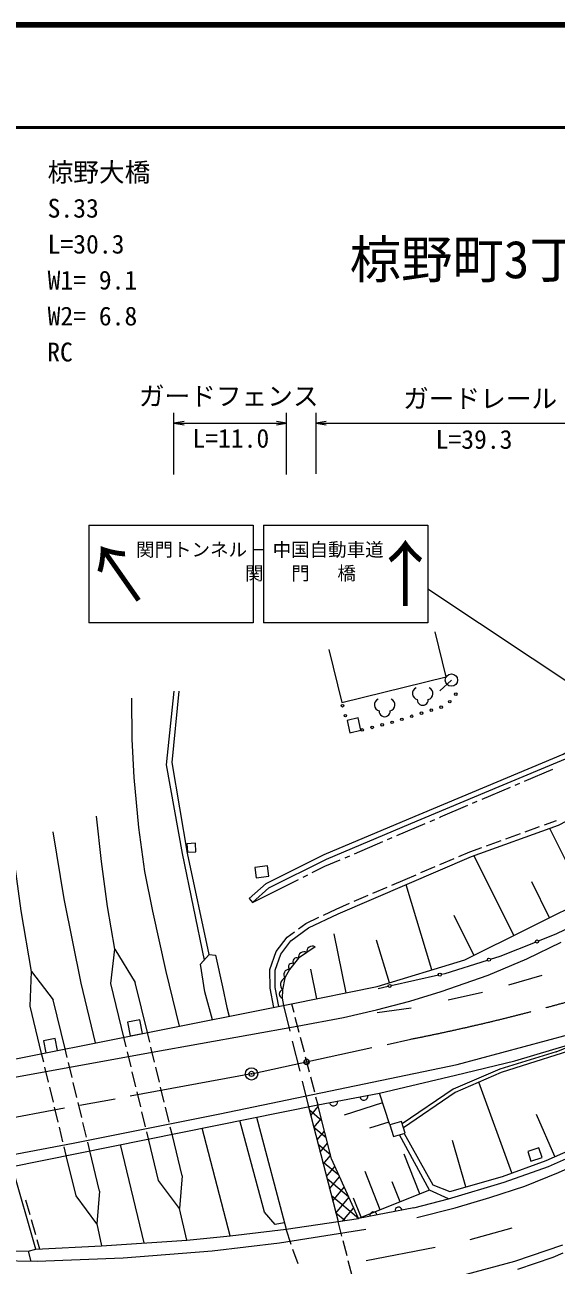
# Model space of a CAD drawing. Units: millimetres at full size, sheet at 1:1000; details may follow other scales. Extents: x 40000 to 680000, y 20000 to 380000.
# Drawn here: x 436848 to 488580, y 259225 to 380000 of the extents above; entities that cross this region are included whole.
import ezdxf
from ezdxf.enums import TextEntityAlignment as Align

# ---------------------------------------------------------------- set-up
doc = ezdxf.new("R2010")
doc.units = ezdxf.units.MM
doc.header["$LTSCALE"] = 1000
doc.header["$PDMODE"] = 32
doc.header["$PDSIZE"] = 500
doc.linetypes.add('CHAIN', pattern=[18.5, 12, -1.5, 3.5, -1.5])
for name, color, linetype, lineweight in [('M-BGD', 7, 'Continuous', 13), ('M-BMK', 2, 'CHAIN', 13), ('M-BMK-SRVR', 3, 'Continuous', 13), ('M-STR-HTXT', 7, 'Continuous', 13), ('M-STR-STR1', 1, 'Continuous', 13), ('M-STR-STRC', 7, 'Continuous', 13), ('M-TTL', 2, 'Continuous', 140), ('M-TTL-LINE', 7, 'Continuous', 50)]:
    doc.layers.add(name, color=color, linetype=linetype, lineweight=lineweight)
doc.layers.add('M-BMK-HTXT', color=7, linetype='Continuous')
doc.layers.add('M-OTRS', color=6, linetype='Continuous')
doc.styles.add('ＭＳ ゴシック', font='')
doc.styles.get('ＭＳ ゴシック').set_extended_font_data('MS Gothic')

# ---------------------------------------------------------------- blocks, each defined once
blk = doc.blocks.new('open_arrow')
at = {"color": 0, "linetype": 'Continuous', "lineweight": -2}
blk.add_lwpolyline([(7.5, 1.25), (0, 0), (7.5, -1.25)], dxfattribs=at)

msp = doc.modelspace()

# ---------------------------------------------------------------- linework, layer by layer
at = {"layer": 'M-BGD'}
for p, q in [((478377, 316202), (477240, 315158)), ((485503, 306350), (488264, 307522)), ((481361, 304591), (484122, 305763)), ((484582, 305959), (485043, 306154)), ((480440, 304200), (480901, 304395)), ((477315, 302873), (479980, 304005)), ((473081, 301063), (475840, 302242)), ((476299, 302439), (476759, 302635)), ((477219, 302832), (477315, 302873)), ((487442, 302096), (488602, 302515)), ((472162, 300670), (472621, 300866)), ((483680, 300737), (485090, 301247)), ((485561, 301417), (486971, 301926)), ((491419, 294787), (487962, 301753)), ((468943, 299294), (471702, 300473)), ((480168, 299469), (481328, 299888)), ((481799, 300058), (483209, 300568)), ((466067, 298064), (467564, 298704)), ((468024, 298901), (468484, 299097)), ((477253, 298229), (478633, 298816)), ((479093, 299012), (480168, 299469)), ((484453, 291330), (480600, 299094)), ((463945, 297006), (464392, 297229)), ((464839, 297452), (466067, 298064)), ((473877, 296792), (474952, 297250)), ((475412, 297446), (476793, 298033)), ((459023, 294550), (463497, 296782)), ((470744, 295448), (472123, 296040)), ((472582, 296237), (473877, 296792)), ((476486, 287989), (473961, 296256)), ((487936, 293058), (486208, 296541)), ((458690, 294923), (459023, 294550)), ((468906, 294660), (470285, 295251)), ((465911, 293316), (467151, 293907)), ((467151, 293907), (468447, 294463)), ((463505, 291991), (464220, 292509)), ((464220, 292509), (465460, 293101)), ((480571, 289404), (478645, 293285)), ((488566, 291476), (491127, 292736)), ((461321, 289759), (462386, 291179)), ((462386, 291179), (463100, 291697)), ((468146, 285748), (466973, 291498)), ((486850, 290795), (488566, 291476)), ((472352, 286726), (471090, 290860)), ((483129, 289320), (486571, 290685)), ((460713, 288019), (461321, 289759)), ((477786, 287641), (481892, 288931)), ((482178, 289021), (483129, 289320)), ((460734, 286209), (460713, 288019)), ((465271, 285161), (464685, 288036)), ((472522, 286454), (477107, 287488)), ((477399, 287554), (477786, 287641)), ((483978, 286524), (487209, 287465)), ((446519, 281311), (445230, 286644)), ((448812, 281767), (447605, 286760)), ((471254, 286168), (472229, 286388)), ((440778, 280285), (439624, 285055)), ((461090, 284322), (460734, 286209)), ((478063, 285048), (481409, 285811)), ((438484, 279830), (437366, 284456)), ((462036, 284505), (462651, 282007)), ((471144, 283814), (474451, 284298)), ((449014, 280934), (448812, 281767)), ((478954, 278771), (489801, 281690)), ((440979, 279453), (440778, 280285)), ((446720, 280479), (446519, 281311)), ((449484, 278990), (449131, 280448)), ((462890, 281036), (463607, 278122)), ((488565, 280004), (491441, 281169)), ((438686, 278997), (438484, 279830)), ((447190, 278535), (446838, 279993)), ((439156, 277053), (438803, 278511)), ((441449, 277509), (441096, 278967)), ((447660, 276591), (447308, 278049)), ((449954, 277046), (449601, 278504)), ((455829, 273963), (478954, 278771)), ((441919, 275565), (441566, 277023)), ((463846, 277151), (464461, 274653)), ((484273, 268219), (481043, 277038)), ((439626, 275109), (439273, 276567)), ((448130, 274647), (447778, 276105)), ((450423, 275102), (450071, 276560)), ((465370, 274828), (471379, 275986)), ((472387, 272885), (471379, 275986)), ((440095, 273165), (439743, 274623)), ((442389, 273621), (442036, 275079)), ((448600, 272703), (448248, 274161)), ((450893, 273158), (450541, 274616)), ((465761, 273291), (464550, 274307)), ((464680, 273808), (465409, 274677)), ((471681, 275033), (467927, 273842)), ((441548, 271101), (455829, 273963)), ((442859, 271677), (442506, 273135)), ((459411, 273636), (462279, 262720)), ((464987, 272619), (465712, 273483)), ((472277, 273156), (470400, 272560)), ((488451, 269811), (486657, 273907)), ((440565, 271221), (440213, 272679)), ((448919, 271384), (448718, 272217)), ((451212, 271839), (451011, 272672)), ((452161, 267914), (451212, 271839)), ((456841, 262072), (454108, 272568)), ((466183, 271632), (464982, 272640)), ((465295, 271429), (466016, 272289)), ((432075, 269298), (441548, 271101)), ((440884, 269903), (440683, 270735)), ((443178, 270358), (442976, 271191)), ((448475, 261391), (446170, 270970)), ((449868, 267459), (448919, 271384)), ((466605, 269972), (465413, 270972)), ((465603, 270240), (466319, 271095)), ((479783, 266851), (478481, 271363)), ((441833, 265978), (440884, 269903)), ((444126, 266433), (443178, 270358)), ((465910, 269051), (466623, 269901)), ((475318, 266169), (473780, 270029)), ((437935, 260797), (435606, 268842)), ((467427, 267977), (465845, 269305)), ((466218, 267862), (467038, 268840)), ((471457, 264631), (469972, 268360)), ((468373, 265878), (466276, 267637)), ((466526, 266673), (467494, 267828)), ((473388, 265400), (472619, 267330)), ((469319, 263779), (466708, 265970)), ((466833, 265484), (467950, 266815)), ((467141, 264295), (468406, 265803)), ((469593, 263888), (468850, 265753)), ((476247, 266539), (469319, 263779)), ((436926, 265587), (437336, 264145)), ((452624, 261671), (451910, 264739)), ((467818, 263546), (468863, 264791)), ((474707, 264817), (469319, 263779)), ((437472, 263664), (437882, 262221)), ((468006, 263575), (467139, 264303)), ((467717, 262065), (467353, 263474)), ((443875, 263257), (444325, 261111)), ((461656, 261389), (470041, 262734)), ((462793, 261241), (462279, 262720)), ((480213, 261742), (484283, 262870)), ((438019, 261740), (438281, 260814)), ((455102, 260616), (461656, 261389)), ((468216, 260128), (467841, 261581)), ((470082, 259667), (476798, 260964)), ((431777, 259729), (438044, 259614)), ((437165, 260591), (437431, 259581)), ((438044, 259614), (446430, 259929)), ((446430, 259929), (455102, 260616)), ((463450, 259352), (462957, 260769)), ((484834, 258853), (488281, 260019)), ((488281, 260019), (489264, 260420)), ((468715, 258191), (468341, 259644))]:
    msp.add_line(p, q, dxfattribs=at)
for points in [[(462817, 284660), (471165, 286364), (479694, 288968), (498611, 298355), (501702, 300559), (504679, 303020), (507398, 306455), (509687, 309775), (512521, 315184), (514495, 320192), (515898, 324714), (516499, 327519), (516670, 330123), (516785, 332070), (516756, 333987)], [(461581, 284415), (461233, 286258), (461214, 287937), (461767, 289521), (462740, 290818), (464477, 292078), (467358, 293451), (474074, 296332), (480351, 299004), (488803, 302056), (494108, 304823), (498267, 307494), (500671, 309555), (503647, 312741), (505536, 315431), (507635, 319343), (508742, 322014), (509753, 325525), (510287, 327986), (510593, 330027), (510802, 331764)], [(458690, 294923), (460331, 296392), (465997, 299216), (474221, 302688), (482826, 306294), (489275, 308985), (493396, 311446), (496735, 314041), (498509, 315910), (499845, 317628), (501371, 320184), (502440, 322798), (503279, 325202), (503928, 327816), (504271, 329743)], [(459023, 294550), (460614, 295974), (466206, 298761), (474415, 302227), (483019, 305833), (489500, 308537), (493679, 311032), (497071, 313669), (498889, 315584), (500258, 317345), (501820, 319960), (502907, 322621), (503759, 325059), (504417, 327712), (504764, 329656)], [(466439, 319168), (467699, 313998), (477868, 316497), (476800, 320885)], [(451920, 282497), (450617, 287831), (449320, 293708), (448518, 297543), (447965, 301855), (447507, 306720), (447297, 310441), (447259, 314447)], [(451353, 315131), (450609, 307938), (452154, 299295), (454295, 288924)], [(454784, 289488), (452689, 299333), (451200, 308186), (451887, 315131)], [(475007, 263871), (478736, 264806), (482121, 265803), (485517, 266935), (488820, 268254), (492466, 269895), (496651, 271889), (500099, 273769), (504025, 276163), (506564, 277985), (509213, 280120), (513216, 283804), (517493, 288174), (519923, 291118), (522171, 294307), (524843, 298525), (526912, 302158), (530200, 308514), (531898, 312303), (532736, 314579)], [(478082, 265687), (483526, 267306), (487821, 268842), (491621, 270516), (495888, 272560), (499245, 274305), (502587, 276272), (504721, 277697), (507001, 279410), (509216, 281267), (512117, 283955), (514187, 285908), (517034, 288840), (518970, 291132), (521001, 293908), (522911, 296867), (525546, 301202), (527305, 304302), (529637, 308986), (532133, 314802)], [(478237, 266405), (483340, 267877), (487593, 269435), (491363, 271086), (495600, 273158), (498934, 274903), (502237, 276835), (504324, 278283), (506552, 280028), (508780, 281960), (511646, 284593), (513671, 286540), (516522, 289407), (518501, 291681), (520464, 294314), (522406, 297191), (525028, 301506), (526775, 304584), (529092, 309238), (531582, 315039)], [(437488, 287833), (436479, 293736), (435821, 298773), (435334, 303954), (435019, 309105), (434991, 311996)], [(445602, 289982), (444893, 294166), (444321, 298544), (443834, 302952)], [(439570, 301406), (440657, 294881), (442317, 286696), (443712, 280868)], [(433335, 277068), (449247, 279967), (463378, 282501), (467863, 283355), (471088, 284099), (474331, 284919), (477384, 285873), (481944, 287476), (485722, 289040), (489080, 290681)], [(445230, 286644), (445602, 289982), (447605, 286760)], [(465103, 290224), (463481, 289118), (462603, 288030), (462165, 287191), (461936, 286027), (461917, 285225), (462036, 284505)], [(455107, 283130), (454390, 285856), (453951, 288527), (454784, 289488), (455408, 289412), (456082, 286321), (456527, 284324), (456746, 283455)], [(437366, 284456), (437488, 287833), (439624, 285055)], [(471379, 275986), (478769, 277725), (484541, 279127), (491637, 281227)], [(491818, 280708), (483227, 277992), (478730, 276029), (473717, 272587)], [(488565, 280004), (483088, 278307), (478535, 276380), (473597, 272990)], [(464461, 274653), (467353, 263474), (469319, 263779), (466705, 269579), (465369, 274835)], [(462113, 263350), (461212, 263172), (460194, 264380), (457784, 273308)], [(474707, 264817), (478082, 265687), (476247, 266539), (473325, 271917)], [(473768, 272049), (476561, 267035), (478237, 266405)], [(452161, 267914), (451910, 264739), (449868, 267459)], [(365012, 265906), (387298, 264051), (398059, 263278), (409535, 262162), (422986, 261046), (429868, 260699), (432704, 260623), (437165, 260591), (437935, 260797), (444325, 261111), (452624, 261671), (456841, 262072), (462279, 262720), (467353, 263474)], [(444126, 266433), (443875, 263257), (441833, 265978)], [(479848, 258343), (484545, 259628), (489219, 261217)]]:
    msp.add_lwpolyline(points, dxfattribs=at)
for points in [[(468506, 311069), (469575, 311311), (469305, 312505), (468236, 312264)], [(452673, 299429), (453508, 299488), (453450, 300314), (452615, 300255)], [(460589, 297107), (460462, 298099), (459252, 297944), (459379, 296952)], [(447111, 281542), (448304, 281779), (448040, 283112), (446847, 282876)], [(438888, 279910), (440039, 280139), (439810, 281292), (438659, 281064)], [(472387, 272885), (472727, 271740), (473867, 272078), (473528, 273223)], [(486120, 269355), (487200, 269719), (486885, 270656), (485804, 270292)]]:
    msp.add_lwpolyline(points, close=True, dxfattribs=at)
for centre, radius in [((478377, 316202), 600), ((478215, 314094), 125), ((478802, 314830), 125), ((467783, 313698), 125), ((468055, 312736), 125), ((475469, 312969), 125), ((476424, 313266), 125), ((477379, 313563), 125), ((470665, 311588), 125), ((471634, 311835), 125), ((472603, 312082), 125), ((473559, 312375), 125), ((474514, 312672), 125), ((469696, 311341), 125), ((486711, 290740), 150), ((482035, 288976), 150), ((477253, 287521), 150), ((472375, 286421), 150)]:
    msp.add_circle(centre, radius, dxfattribs=at)
for centre, radius, start, end in [((475188, 314889), 599, 113.44836, 257.2818), ((475991, 314889), 599, 282.7182, 66.55164), ((471481, 313783), 599, 113.44836, 257.2818), ((472284, 313783), 599, 282.7182, 66.55164), ((475590, 314273), 534, 176.52859, 3.47141), ((471882, 313167), 534, 176.52859, 3.47141), ((464839, 289740), 552, 61.44172, 187.17386), ((463303, 288812), 353, 59.79304, 222.39868), ((464028, 289187), 552, 61.44172, 187.17386), ((462582, 287507), 524, 87.70353, 217.10188), ((462864, 288269), 353, 59.79304, 222.39868), ((462478, 286525), 736, 115.20778, 222.53385), ((462044, 285623), 418, 105.00477, 252.26737), ((469847, 275691), 400, 190.91299, 10.91299), ((466902, 275123), 400, 190.91299, 10.91299), ((473240, 264534), 350, 10.90446, 190.90446), ((470785, 264061), 350, 10.90446, 190.90446)]:
    msp.add_arc(centre, radius, start, end, dxfattribs=at)
at = {"layer": 'M-BMK'}
for q in [(474426, 281233), (430266, 272570)]:
    msp.add_line((458920, 277853), q, dxfattribs=at)
msp.add_arc((435583, 477425), 200000, 281.19892, 294.09627, dxfattribs=at)
at = {"layer": 'M-BMK-SRVR'}
msp.add_circle((458920, 277853), 600, dxfattribs=at)
msp.add_point((458920, 277853), dxfattribs=at)
at = {"layer": 'M-OTRS'}
msp.add_point((464281, 279022), dxfattribs=at)
at = {"layer": 'M-STR-HTXT'}
for p, q in [((451353, 336218), (451353, 342218)), ((462340, 336218), (462340, 342218)), ((465205, 336274), (465205, 342218)), ((451353, 341218), (462340, 341218)), ((465205, 341218), (495727, 341218))]:
    msp.add_line(p, q, dxfattribs=at)
at = {"layer": 'M-STR-STR1'}
for p, q in [((432937, 278729), (462817, 284660)), ((462817, 284660), (463025, 283861)), ((463150, 283377), (463527, 281926)), ((463653, 281442), (464030, 279990)), ((464156, 279506), (464533, 278054)), ((464658, 277570), (465035, 276118)), ((465161, 275634), (465369, 274835)), ((435317, 268784), (465370, 274828))]:
    msp.add_line(p, q, dxfattribs=at)
at = {"layer": 'M-STR-STRC'}
for p, q in [((443095, 331276), (459095, 331276)), ((443095, 331276), (443095, 321776)), ((459095, 331276), (459095, 321776)), ((460095, 331276), (476095, 331276)), ((460095, 331276), (460095, 321776)), ((476095, 331276), (476095, 321776)), ((459095, 328901), (460095, 328901)), ((514035, 299845), (476095, 325036)), ((459095, 321776), (443095, 321776)), ((476095, 321776), (460095, 321776))]:
    msp.add_line(p, q, dxfattribs=at)
at = {"layer": 'M-TTL'}
msp.add_line((680000, 380000), (40000, 380000), dxfattribs=at)
at = {"layer": 'M-TTL-LINE'}
msp.add_line((40000, 370000), (680000, 370000), dxfattribs=at)

# ---------------------------------------------------------------- block references
at = {"layer": 'M-STR-HTXT', "xscale": 133, "yscale": 133}
for p in [(451353, 341218), (465205, 341218)]:
    msp.add_blockref('open_arrow', p, dxfattribs=at)
at = {"layer": 'M-STR-HTXT', "xscale": 133, "yscale": 133, "rotation": 180}
msp.add_blockref('open_arrow', (462340, 341218), dxfattribs=at)

# ---------------------------------------------------------------- texts
at = {"layer": 'M-BMK-HTXT', "style": 'ＭＳ ゴシック'}
msp.add_text('椋野町3丁目', height=3666, dxfattribs=at).set_placement((482224, 357156), align=Align.MIDDLE_CENTER)
at = {"layer": 'M-STR-HTXT', "style": 'ＭＳ ゴシック'}
for s, p in [('椋野大橋', (439067, 364177)), ('S.33', (439067, 360675)), ('L=30.3', (439067, 357177)), ('W1= 9.1', (439067, 353677)), ('W2= 6.8', (439067, 350177)), ('RC', (439026, 346672))]:
    msp.add_text(s, height=1833, dxfattribs=at).set_placement(p, align=Align.BOTTOM_LEFT)
for s, p in [('ガードフェンス', (456696, 343846)), ('ガードレール', (481176, 343609))]:
    msp.add_text(s, height=1833, dxfattribs=at).set_placement(p, align=Align.MIDDLE_CENTER)
for s, p in [('L=11.0', (456906, 338272)), ('L=39.3', (480584, 338167))]:
    msp.add_text(s, height=1833, dxfattribs=at).set_placement(p, align=Align.BOTTOM_CENTER)
at = {"layer": 'M-STR-STRC', "style": 'ＭＳ ゴシック'}
msp.add_text('中国自動車道', height=1320, dxfattribs=at).set_placement((471782, 328901), align=Align.MIDDLE_RIGHT)
for s, height, p in [('↑', 5132, (473900, 326526)), ('関門トンネル', 1320, (453080, 328901))]:
    msp.add_text(s, height=height, dxfattribs=at).set_placement(p, align=Align.MIDDLE_CENTER)
msp.add_text('↑', height=5132, rotation=35, dxfattribs=at).set_placement((446139, 326526), align=Align.MIDDLE_CENTER)
at = {"layer": 'M-STR-STRC', "insert": (471782, 326526), "char_height": 1320, "attachment_point": 6, "style": 'ＭＳ ゴシック'}
msp.add_mtext('\\T2.5;関門橋', dxfattribs=at)

doc.saveas('drawing.dxf')
